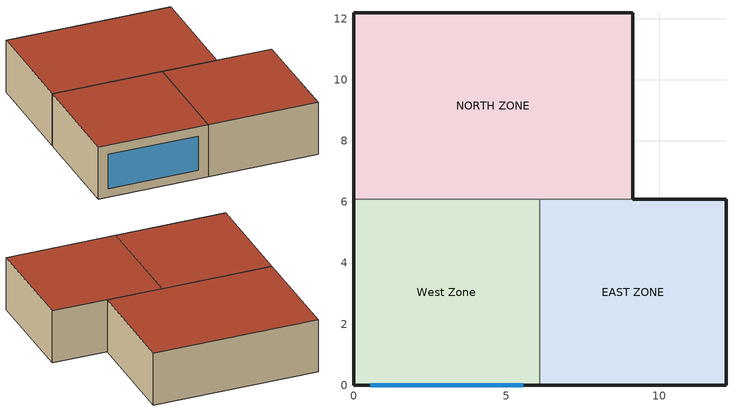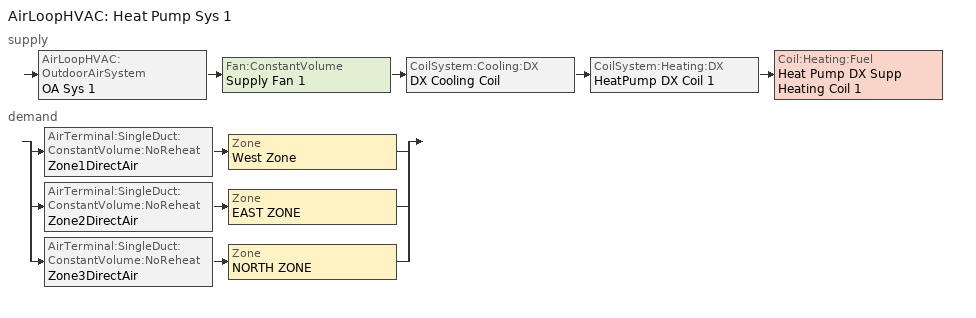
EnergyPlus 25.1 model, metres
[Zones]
West Zone
 floor adiabatic (FLOOR SLAB 8 IN): 0,0 0,6.1 6.1,6.1 6.1,0 z0
 wall outside (EXTWALL80): 0,6.1 0,0 6.1,0 z0:3.05
 wall to NORTH ZONE (PARTITION06): 6.1,6.1 0,6.1 z0:3.05
 wall to EAST ZONE (PARTITION06): 6.1,0 6.1,6.1 z0:3.05
 window (WIN-CON-LIGHT): 0.55,0 5.55,0 z0.5:2.5
 roof outside (ROOF34): 0,6.1 0,0 6.1,0 6.1,6.1 z3.05
EAST ZONE
 floor adiabatic (FLOOR SLAB 8 IN): 6.1,0 6.1,6.1 12.19,6.1 12.19,0 z0
 wall outside (EXTWALL80): 6.1,0 12.19,0 12.19,6.1 9.14,6.1 z0:3.05
 wall to NORTH ZONE (PARTITION06): 9.14,6.1 6.1,6.1 z0:3.05
 roof outside (ROOF34): 6.1,6.1 6.1,0 12.19,0 12.19,6.1 z3.05
NORTH ZONE
 floor adiabatic (FLOOR SLAB 8 IN): 0,6.1 0,12.19 9.14,12.19 9.14,6.1 z0
 wall outside (EXTWALL80): 9.14,6.1 9.14,12.19 0,12.19 0,6.1 z0:3.05
 roof outside (ROOF34): 0,12.19 0,6.1 9.14,6.1 9.14,12.19 z3.05
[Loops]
AirLoopHVAC 'Heat Pump Sys 1'
 supply: AirLoopHVAC:OutdoorAirSystem 'OA Sys 1' > Fan:ConstantVolume 'Supply Fan 1' > CoilSystem:Cooling:DX 'DX Cooling Coil' > CoilSystem:Heating:DX 'HeatPump DX Coil 1' > Coil:Heating:Fuel 'Heat Pump DX Supp Heating Coil 1'
 demand: split
  | AirTerminal:SingleDuct:ConstantVolume:NoReheat 'Zone1DirectAir' > Zone 'West Zone'
  | AirTerminal:SingleDuct:ConstantVolume:NoReheat 'Zone2DirectAir' > Zone 'EAST ZONE'
  | AirTerminal:SingleDuct:ConstantVolume:NoReheat 'Zone3DirectAir' > Zone 'NORTH ZONE'
[Building]
NONE: North Axis {deg}=0; Terrain=Suburbs; Loads Convergence Tolerance Value {W}=0.04; Temperature Convergence Tolerance Value {deltaC}=0.4; Solar Distribution=FullInteriorAndExterior; Maximum Number of Warmup Days=25; Minimum Number of Warmup Days=6
[Site:Location]
CHICAGO_IL_USA TMY2-94846: Latitude {deg}=41.78; Longitude {deg}=-87.75; Time Zone {hr}=-6; Elevation {m}=190
[SizingPeriod:DesignDay] Day of Month=21; Humidity Condition Type=Wetbulb; Barometric Pressure {Pa}=99063; Rain Indicator=No; Snow Indicator=No; Daylight Saving Time Indicator=No; Solar Model Indicator=ASHRAEClearSky
Name | Month | Day Type | Maximum Dry-Bulb Temperature {C} | Daily Dry-Bulb Temperature Range {deltaC} | Wetbulb or DewPoint at Maximum Dry-Bulb {C} | Wind Speed {m/s} | Wind Direction {deg} | Sky Clearness
CHICAGO_IL_USA Annual Heating 99% Design Conditions DB | 1 | WinterDesignDay | -17.3 | 0 | -17.3 | 4.9 | 270 | 0
CHICAGO_IL_USA Annual Cooling 1% Design Conditions DB/MCWB | 7 | SummerDesignDay | 31.5 | 10.7 | 23 | 5.3 | 230 | 1
[Site:GroundTemperature:BuildingSurface]
20.03, 20.03, 20.13, 20.3, 20.43, 20.52, 20.62, 20.77, 20.78, 20.55, 20.44, 20.2
[Material] Thermal Absorptance=0.9
Name | Roughness | Thickness {m} | Conductivity {W/m-K} | Density {kg/m3} | Specific Heat {J/kg-K} | Solar Absorptance | Visible Absorptance
A1 - 1 IN STUCCO | Smooth | 0.0253898 | 0.691831 | 1858.142 | 836.8 | 0.92 | 0.92
C4 - 4 IN COMMON BRICK | Rough | 0.101498 | 0.726422 | 1922.216 | 836.8 | 0.76 | 0.76
E1 - 3 / 4 IN PLASTER OR GYP BOARD | Smooth | 0.01905 | 0.726422 | 1601.846 | 836.8 | 0.92 | 0.92
C6 - 8 IN CLAY TILE | Smooth | 0.203302 | 0.570761 | 1121.292 | 836.8 | 0.82 | 0.82
C10 - 8 IN HW CONCRETE | MediumRough | 0.203302 | 1.729577 | 2242.585 | 836.8 | 0.65 | 0.65
E2 - 1 / 2 IN SLAG OR STONE | Rough | 0.0127102 | 1.435549 | 881.0155 | 1673.6 | 0.55 | 0.55
E3 - 3 / 8 IN FELT AND MEMBRANE | Rough | 0.00954024 | 0.190253 | 1121.292 | 1673.6 | 0.75 | 0.75
B5 - 1 IN DENSE INSULATION | VeryRough | 0.0253898 | 0.0432394 | 91.30524 | 836.8 | 0.5 | 0.5
C12 - 2 IN HW CONCRETE | MediumRough | 0.0509016 | 1.729577 | 2242.585 | 836.8 | 0.65 | 0.65
[WindowMaterial:Glazing]
WIN-LAY-GLASS-LIGHT: Optical Data Type=SpectralAverage; Thickness {m}=0.003; Solar Transmittance at Normal Incidence=0.9; Front Side Solar Reflectance at Normal Incidence=0.031; Back Side Solar Reflectance at Normal Incidence=0.031; Visible Transmittance at Normal Incidence=0.9; Front Side Visible Reflectance at Normal Incidence=0.05; Back Side Visible Reflectance at Normal Incidence=0.05; Infrared Transmittance at Normal Incidence=0; Front Side Infrared Hemispherical Emissivity=0.84; Back Side Infrared Hemispherical Emissivity=0.84; Conductivity {W/m-K}=0.9
[Construction]
EXTWALL80: A1 - 1 IN STUCCO, C4 - 4 IN COMMON BRICK, E1 - 3 / 4 IN PLASTER OR GYP BOARD
PARTITION06: E1 - 3 / 4 IN PLASTER OR GYP BOARD, C6 - 8 IN CLAY TILE, E1 - 3 / 4 IN PLASTER OR GYP BOARD
FLOOR SLAB 8 IN: C10 - 8 IN HW CONCRETE
ROOF34: E2 - 1 / 2 IN SLAG OR STONE, E3 - 3 / 8 IN FELT AND MEMBRANE, B5 - 1 IN DENSE INSULATION, C12 - 2 IN HW CONCRETE
WIN-CON-LIGHT: WIN-LAY-GLASS-LIGHT
[CoilSystem:Heating:DX]
HeatPump DX Coil 1: Availability Schedule=FanAndCoilAvailSched; Heating Coil=Heat Pump DX Heating Coil 1
[CoilSystem:Cooling:DX]
DX Cooling Coil: Availability Schedule=FanAndCoilAvailSched; Cooling Coil=Heat Pump ACDXCoil 1; Dehumidification Control Type=None; Run on Sensible Load=yes; Run on Latent Load=No
[Coil:Heating:DX:VariableSpeed]
Heat Pump DX Heating Coil 1: Number of Speeds=5; Nominal Speed Level=3; Rated Heating Capacity At Selected Nominal Speed Level {W}=AUTOSIZE; Rated Air Flow Rate At Selected Nominal Speed Level {m3/s}=AUTOSIZE; Energy Part Load Fraction Curve=HPACCOOLPLFFPLR; Minimum Outdoor Dry-Bulb Temperature for Compressor Operation {C}=-5; Maximum Outdoor Dry-Bulb Temperature for Defrost Operation {C}=5; Crankcase Heater Capacity {W}=200; Maximum Outdoor Dry-Bulb Temperature for Crankcase Heater Operation {C}=10; Defrost Strategy=Resistive; Defrost Control=OnDemand; Defrost Time Period Fraction=0.166667; Resistive Defrost Heater Capacity {W}=AUTOSIZE; Speed 1 Reference Unit Gross Rated Heating Capacity {W}=9124.85; Speed 1 Reference Unit Gross Rated Heating COP {W/W}=4.29731; Speed 1 Reference Unit Rated Air Flow Rate {m3/s}=0.653; Speed 1 Heating Capacity Function of Temperature Curve=HPHeatingCAPFTemp1; Speed 1 Total  Heating Capacity Function of Air Flow Fraction Curve=HPACFFF; Speed 1 Energy Input Ratio Function of Temperature Curve=HPHeatingEIRFTemp1; Speed 1 Energy Input Ratio Function of Air Flow Fraction Curve=HPACFFF; Speed 2 Reference Unit Gross Rated Heating Capacity {W}=12807.1; Speed 2 Reference Unit Gross Rated Heating COP {W/W}=4.06127; Speed 2 Reference Unit Rated Air Flow Rate {m3/s}=0.6532; Speed 2 Heating Capacity Function of Temperature Curve=HPHeatingCAPFTemp2; Speed 2 Total  Heating Capacity Function of Air Flow Fraction Curve=HPACFFF; Speed 2 Energy Input Ratio Function of Temperature Curve=HPHeatingEIRFTemp2; Speed 2 Energy Input Ratio Function of Air Flow Fraction Curve=HPACFFF; Speed 3 Reference Unit Gross Rated Heating Capacity {W}=16381.5; Speed 3 Reference Unit Gross Rated Heating COP {W/W}=3.90494; Speed 3 Reference Unit Rated Air Flow Rate {m3/s}=0.79; Speed 3 Heating Capacity Function of Temperature Curve=HPHeatingCAPFTemp3; Speed 3 Total  Heating Capacity Function of Air Flow Fraction Curve=HPACFFF; Speed 3 Energy Input Ratio Function of Temperature Curve=HPHeatingEIRFTemp3; Speed 3 Energy Input Ratio Function of Air Flow Fraction Curve=HPACFFF; Speed 4 Reference Unit Gross Rated Heating Capacity {W}=19932.1; Speed 4 Reference Unit Gross Rated Heating COP {W/W}=3.50533; Speed 4 Reference Unit Rated Air Flow Rate {m3/s}=0.791; Speed 4 Heating Capacity Function of Temperature Curve=HPHeatingCAPFTemp4; Speed 4 Heating Capacity Function of Air Flow Fraction Curve=HPACFFF; Speed 4 Energy Input Ratio Function of Temperature Curve=HPHeatingEIRFTemp4; Speed 4 Energy Input Ratio Function of Air Flow Fraction Curve=HPACFFF; Speed 5 Reference Unit Gross Rated Heating Capacity {W}=28464.5; Speed 5 Reference Unit Gross Rated Heating COP {W/W}=2.63201; Speed 5 Reference Unit Rated Air Flow Rate {m3/s}=0.8; Speed 5 Heating Capacity Function of Temperature Curve=HPHeatingCAPFTemp5; Speed 5 Heating Capacity Function of Air Flow Fraction Curve=HPACFFF; Speed 5 Energy Input Ratio Function of Temperature Curve=HPHeatingEIRFTemp5; Speed 5 Energy Input Ratio Function of Air Flow Fraction Curve=HPACFFF
[Coil:Cooling:DX:VariableSpeed]
Heat Pump ACDXCoil 1: Number of Speeds=4; Nominal Speed Level=3; Gross Rated Total Cooling Capacity At Selected Nominal Speed Level {W}=AUTOSIZE; Rated Air Flow Rate At Selected Nominal Speed Level {m3/s}=AUTOSIZE; Nominal Time for Condensate to Begin Leaving the Coil {s}=0; Initial Moisture Evaporation Rate Divided by Steady-State AC Latent Capacity=0; Energy Part Load Fraction Curve=HPACCOOLPLFFPLR; Condenser Type=AirCooled; Crankcase Heater Capacity {W}=200; Maximum Outdoor Dry-Bulb Temperature for Crankcase Heater Operation {C}=10; Speed 1 Reference Unit Gross Rated Total Cooling Capacity {W}=8914.19; Speed 1 Reference Unit Gross Rated Sensible Heat Ratio=0.79; Speed 1 Reference Unit Gross Rated Cooling COP {W/W}=3.98049; Speed 1 Reference Unit Rated Air Flow Rate {m3/s}=0.944; Speed 1 Reference Unit Rated Condenser Air Flow Rate {m3/s}=2.655; Speed 1 Total Cooling Capacity Function of Temperature Curve=HPCoolingCAPFTemp1; Speed 1 Total Cooling Capacity Function of Air Flow Fraction Curve=HPACFFF; Speed 1 Energy Input Ratio Function of Temperature Curve=HPCoolingEIRFTemp1; Speed 1 Energy Input Ratio Function of Air Flow Fraction Curve=HPACFFF; Speed 2 Reference Unit Gross Rated Total Cooling Capacity {W}=16456.9; Speed 2 Reference Unit Gross Rated Sensible Heat Ratio=0.73; Speed 2 Reference Unit Gross Rated Cooling COP {W/W}=4.08; Speed 2 Reference Unit Rated Air Flow Rate {m3/s}=1.888; Speed 2 Reference Unit Rated Condenser Air Flow Rate {m3/s}=5.31; Speed 2 Total Cooling Capacity Function of Temperature Curve=HPCoolingCAPFTemp2; Speed 2 Total Cooling Capacity Function of Air Flow Fraction Curve=HPACFFF; Speed 2 Energy Input Ratio Function of Temperature Curve=HPCoolingEIRFTemp2; Speed 2 Energy Input Ratio Function of Air Flow Fraction Curve=HPACFFF; Speed 3 Reference Unit Gross Rated Total Cooling Capacity {W}=23463.4; Speed 3 Reference Unit Gross Rated Sensible Heat Ratio=0.78; Speed 3 Reference Unit Gross Rated Cooling COP {W/W}=4.19; Speed 3 Reference Unit Rated Air Flow Rate {m3/s}=2.832; Speed 3 Reference Unit Rated Condenser Air Flow Rate {m3/s}=7.965; Speed 3 Total Cooling Capacity Function of Temperature Curve=HPCoolingCAPFTemp3; Speed 3 Total Cooling Capacity Function of Air Flow Fraction Curve=HPACFFF; Speed 3 Energy Input Ratio Function of Temperature Curve=HPCoolingEIRFTemp3; Speed 3 Energy Input Ratio Function of Air Flow Fraction Curve=HPACFFF; Speed 4 Reference Unit Gross Rated Total Cooling Capacity {W}=36991.4; Speed 4 Reference Unit Gross Rated Sensible Heat Ratio=0.75; Speed 4 Reference Unit Gross Rated Cooling COP {W/W}=3.86638; Speed 4 Reference Unit Rated Air Flow Rate {m3/s}=3.776; Speed 4 Reference Unit Rated Condenser Air Flow Rate {m3/s}=10.62; Speed 4 Total Cooling Capacity Function of Temperature Curve=HPCoolingCAPFTemp4; Speed 4 Total Cooling Capacity Function of Air Flow Fraction Curve=HPACFFF; Speed 4 Energy Input Ratio Function of Temperature Curve=HPCoolingEIRFTemp4; Speed 4 Energy Input Ratio Function of Air Flow Fraction Curve=HPACFFF
[Zone] Type=1; Multiplier=1; Ceiling Height {m}=autocalculate; Volume {m3}=autocalculate
West Zone; EAST ZONE; NORTH ZONE
[People] Number of People Schedule=Office Occupancy; Number of People Calculation Method=people; Fraction Radiant=0.3; Activity Level Schedule=Activity Sch; Carbon Dioxide Generation Rate {m3/s-W}=3.82E-8; Mean Radiant Temperature Calculation Type=EnclosureAveraged; Work Efficiency Schedule=Work Eff Sch; Clothing Insulation Calculation Method=ClothingInsulationSchedule; Clothing Insulation Schedule=Clothing Sch; Air Velocity Schedule=Air Velo Sch; Thermal Comfort Model 1 Type=FANGER
Name | Zone or ZoneList or Space or SpaceList | Number of People
WestPeople | West Zone | 3
EastPeople | EAST ZONE | 3
NorthPeople | NORTH ZONE | 4
[Lights] Schedule=Office Lighting; Design Level Calculation Method=LightingLevel; Return Air Fraction=0; Fraction Radiant=0.2; Fraction Visible=0.2; Fraction Replaceable=0
Name | Zone or ZoneList or Space or SpaceList | Lighting Level {W}
EAST ZONE Lights 1 | EAST ZONE | 1464.375
NORTH ZONE Lights 1 | NORTH ZONE | 878.6252
[ElectricEquipment] Schedule=Intermittent; Design Level Calculation Method=EquipmentLevel; Fraction Latent=0; Fraction Radiant=0.3; Fraction Lost=0
Name | Zone or ZoneList or Space or SpaceList | Design Level {W}
West Zone ElecEq 1 | West Zone | 2928.751
EAST ZONE ElecEq 1 | EAST ZONE | 1464.375
NORTH ZONE ElecEq 1 | NORTH ZONE | 2928.751
[Sizing:Zone] Zone Cooling Design Supply Air Temperature Input Method=SupplyAirTemperature; Zone Cooling Design Supply Air Temperature {C}=14; Zone Heating Design Supply Air Temperature Input Method=SupplyAirTemperature; Zone Heating Design Supply Air Temperature {C}=48; Zone Cooling Design Supply Air Humidity Ratio {kgWater/kgDryAir}=0.009; Zone Heating Design Supply Air Humidity Ratio {kgWater/kgDryAir}=0.009; Zone Heating Sizing Factor=0; Zone Cooling Sizing Factor=0; Cooling Design Air Flow Method=DesignDay; Cooling Design Air Flow Rate {m3/s}=0; Heating Design Air Flow Method=DesignDay; Heating Design Air Flow Rate {m3/s}=0; Account for Dedicated Outdoor Air System=No; Dedicated Outdoor Air System Control Strategy=NeutralSupplyAir; Dedicated Outdoor Air Low Setpoint Temperature for Design {C}=autosize; Dedicated Outdoor Air High Setpoint Temperature for Design {C}=autosize
Name | Design Specification Outdoor Air Object
West Zone | SZ DSOA West Zone
EAST ZONE | SZ DSOA EAST ZONE
NORTH ZONE | SZ DSOA NORTH ZONE
[DesignSpecification:OutdoorAir] Outdoor Air Method=flow/person; Outdoor Air Flow per Person {m3/s-person}=0.00944; Outdoor Air Flow per Zone Floor Area {m3/s-m2}=0; Outdoor Air Flow per Zone {m3/s}=0
SZ DSOA West Zone; SZ DSOA EAST ZONE; SZ DSOA NORTH ZONE
[Sizing:System]
Heat Pump Sys 1: Type of Load to Size On=sensible; Design Outdoor Air Flow Rate {m3/s}=autosize; Central Heating Maximum System Air Flow Ratio=0.3; Preheat Design Temperature {C}=7; Preheat Design Humidity Ratio {kgWater/kgDryAir}=0.008; Precool Design Temperature {C}=11; Precool Design Humidity Ratio {kgWater/kgDryAir}=0.008; Central Cooling Design Supply Air Temperature {C}=13; Central Heating Design Supply Air Temperature {C}=50; Type of Zone Sum to Use=noncoincident; 100% Outdoor Air in Cooling=no; 100% Outdoor Air in Heating=no; Central Cooling Design Supply Air Humidity Ratio {kgWater/kgDryAir}=0.008; Central Heating Design Supply Air Humidity Ratio {kgWater/kgDryAir}=0.008; Cooling Supply Air Flow Rate Method=DesignDay; Cooling Supply Air Flow Rate {m3/s}=0; Heating Supply Air Flow Rate Method=DesignDay; Heating Supply Air Flow Rate {m3/s}=0; Zone Maximum Outdoor Air Fraction=1; Cooling Design Capacity Method=CoolingDesignCapacity; Cooling Design Capacity {W}=autosize; Heating Design Capacity Method=HeatingDesignCapacity; Heating Design Capacity {W}=autosize; Central Cooling Capacity Control Method=VAV
[SetpointManager:SingleZone:Reheat]
Sys 1 setpoint manager: Control Variable=Temperature; Minimum Supply Air Temperature {C}=10; Maximum Supply Air Temperature {C}=50; Control Zone=East Zone; Setpoint Node or NodeList=Sys 1 Setpoint nodes
[AirLoopHVAC]
Heat Pump Sys 1: Design Supply Air Flow Rate {m3/s}=autosize
[AvailabilityManager:Scheduled]
Name | Schedule
Heat Pump 1 Avail | FanAndCoilAvailSched
Outdoor Air 1 Avail | OutdoorAirAvailSched
[Controller:OutdoorAir]
OA Controller 1: Minimum Outdoor Air Flow Rate {m3/s}=autosize; Maximum Outdoor Air Flow Rate {m3/s}=autosize; Economizer Control Type=NoEconomizer; Economizer Control Action Type=ModulateFlow; Lockout Type=NoLockout; Minimum Limit Type=ProportionalMinimum; Minimum Outdoor Air Schedule=OAFractionSched
[Zone equipment]
West Zone: Zone1DirectAir
EAST ZONE: Zone2DirectAir
NORTH ZONE: Zone3DirectAir
[AirTerminal:SingleDuct:ConstantVolume:NoReheat] Availability Schedule=FanAndCoilAvailSched; Maximum Air Flow Rate {m3/s}=autosize
Zone1DirectAir; Zone2DirectAir; Zone3DirectAir
[ZoneControl:Thermostat]
Name | Zone or ZoneList | Control Type Schedule | Control 1 | Control 2
Zone 1 Thermostat | West Zone | Zone Control Type Sched | Heating Setpoint with SB | Cooling Setpoint with SB
Zone 2 Thermostat | EAST ZONE | Dual Zone Control Type Sched | East Zone DualSPSched
Zone 3 Thermostat | NORTH ZONE | Zone Control Type Sched | Heating Setpoint with SB | Cooling Setpoint with SB
[ThermostatSetpoint:DualSetpoint]
East Zone DualSPSched: Heating Setpoint Temperature Schedule=Heating Setpoints; Cooling Setpoint Temperature Schedule=Cooling Setpoints
[ThermostatSetpoint:SingleHeating]
Heating Setpoint with SB: Setpoint Temperature Schedule=Heating Setpoints
[ThermostatSetpoint:SingleCooling]
Cooling Setpoint with SB: Setpoint Temperature Schedule=Cooling Setpoints
[Coil:Heating:Fuel]
Heat Pump DX Supp Heating Coil 1: Availability Schedule=FanAndCoilAvailSched; Fuel Type=NaturalGas; Burner Efficiency=0.8; Nominal Capacity {W}=autosize
[Fan:ConstantVolume]
Supply Fan 1: Availability Schedule=FanAndCoilAvailSched; Fan Total Efficiency=0.7; Pressure Rise {Pa}=300; Maximum Flow Rate {m3/s}=autosize; Motor Efficiency=0.9; Motor In Airstream Fraction=1
[Curve:Biquadratic] Input Unit Type for X=Temperature; Input Unit Type for Y=Temperature; Output Unit Type=Dimensionless
Name | Coefficient1 Constant | Coefficient2 x | Coefficient3 x**2 | Coefficient4 y | Coefficient5 y**2 | Coefficient6 x*y | Minimum Value of x | Maximum Value of x | Minimum Value of y | Maximum Value of y | Minimum Curve Output | Maximum Curve Output
HPHeatingCAPFTemp1 | 0.840651 | -8.3433e-05 | -6.83822e-05 | 0.0234245 | 0.000176366 | -9.01777e-05 | 17.78 | 23.33 | -30.56 | 17.22 | 0.3109 | 1.2604
HPHeatingEIRFTemp1 | 0.917208 | -0.0116036 | 0.00100748 | -0.00892884 | 0.000934913 | -0.000932624 | 17.78 | 23.33 | -30.56 | 17.22 | 0.7784 | 3.1676
HPHeatingCAPFTemp2 | 0.913597 | -0.00619177 | 7.26017e-05 | 0.022786 | 0.000152753 | -8.94155e-05 | 17.78 | 23.33 | -30.56 | 17.22 | 0.3166 | 1.255
HPHeatingEIRFTemp2 | 0.601984 | 0.0186496 | 0.000222563 | -0.00537656 | 0.000773762 | -0.000818204 | 17.78 | 23.33 | -30.56 | 17.22 | 0.8154 | 2.7325
HPHeatingCAPFTemp3 | 0.872043 | -0.00239344 | -1.65785e-05 | 0.02277 | 0.000168644 | -8.86025e-05 | 17.78 | 23.33 | -30.56 | 17.22 | 0.3307 | 1.2529
HPHeatingEIRFTemp3 | 0.696936 | 0.0125759 | 0.000321481 | -0.00666242 | 0.000593158 | -0.000669005 | 17.78 | 23.33 | -30.56 | 17.22 | 0.8295 | 2.4646
HPHeatingCAPFTemp4 | 0.882611 | -0.00347339 | 1.50445e-05 | 0.0224983 | 0.000168024 | -8.60756e-05 | 17.78 | 23.33 | -30.56 | 17.22 | 0.3406 | 1.2477
HPHeatingEIRFTemp4 | 0.705429 | 0.0139775 | 0.000241133 | -0.00585216 | 0.000467558 | -0.00052112 | 17.78 | 23.33 | -30.56 | 17.22 | 0.8559 | 2.1722
HPHeatingCAPFTemp5 | 0.859302 | -0.00198384 | 1.33442e-05 | 0.0210397 | 0.000157572 | -5.48049e-05 | 17.78 | 23.33 | -30.56 | 8.33 | 0.3605 | 1.0074
HPHeatingEIRFTemp5 | 0.727867 | 0.0124216 | 0.000143874 | -0.00154219 | 0.000298785 | -0.0003531 | 17.78 | 23.33 | -30.56 | 8.33 | 0.9453 | 1.6933
HPCoolingCAPFTemp1 | 1.62534 | -0.0786551 | 0.00306798 | 0.000800209 | -3.5406e-05 | -0.000353441 | 13.89 | 22.22 | 12.78 | 51.67 | 0.8026 | 1.2772
HPCoolingCAPFTemp2 | 1.42404 | -0.0593311 | 0.00260681 | 0.000886755 | -3.69191e-05 | -0.00035528 | 13.89 | 22.22 | 12.78 | 51.67 | 0.7891 | 1.2786
HPCoolingCAPFTemp3 | 1.51598 | -0.0668926 | 0.00274577 | 0.000984889 | -4.05294e-05 | -0.000350079 | 13.89 | 22.22 | 12.78 | 51.67 | 0.8017 | 1.2811
HPCoolingCAPFTemp4 | 1.35442 | -0.0493403 | 0.00226498 | 0.000851773 | -4.26316e-05 | -0.000336452 | 13.89 | 22.22 | 12.78 | 51.67 | 0.7923 | 1.2736
HPCoolingEIRFTemp1 | -0.280814 | 0.0987779 | -0.00303827 | 0.00577423 | 0.000417105 | -0.000300032 | 13.89 | 22.22 | 12.78 | 51.67 | 0.4975 | 1.7115
HPCoolingEIRFTemp2 | -0.10629 | 0.0758518 | -0.00233423 | 0.00857944 | 0.00039522 | -0.000397457 | 13.89 | 22.22 | 12.78 | 51.67 | 0.5088 | 1.7121
HPCoolingEIRFTemp3 | -0.179989 | 0.0841627 | -0.00257094 | 0.00659523 | 0.000416281 | -0.000330974 | 13.89 | 22.22 | 12.78 | 51.67 | 0.4936 | 1.7105
HPCoolingEIRFTemp4 | 0.000151402 | 0.0655063 | -0.00203708 | 0.0067823 | 0.00040872 | -0.00035523 | 13.89 | 22.22 | 12.78 | 51.67 | 0.5141 | 1.7044
[Curve:Cubic]
HPACFFF: Coefficient1 Constant=1; Coefficient2 x=0; Coefficient3 x**2=0; Coefficient4 x**3=0; Minimum Value of x=0.5; Maximum Value of x=1.5
[Schedule:Compact]
Activity Sch: Through: 12/31, For: Alldays, Until: 24:00, 131.8
Work Eff Sch: Through: 12/31, For: Alldays, Until: 24:00, 0
Clothing Sch: Through: 12/31, For: Alldays, Until: 24:00, 1
Air Velo Sch: Through: 12/31, For: Alldays, Until: 24:00, 0.137
Office Occupancy: Through: 12/31, For: Weekdays, Until: 6:00, 0, Until: 7:00, 0.1, Until: 8:00, 0.5, Until: 12:00, 1, Until: 13:00, 0.5, Until: 16:00, 1, Until: 17:00, 0.5, Until: 18:00, 0.1, Until: 24:00, 0, For: Weekends Holidays CustomDay1 CustomDay2, Until: 24:00, 0, For: SummerDesignDay, Until: 24:00, 1, For: WinterDesignDay, Until: 24:00, 0.05
Intermittent: Through: 12/31, For: Weekdays, Until: 8:00, 0, Until: 18:00, 1, Until: 24:00, 0, For: Weekends Holidays CustomDay1 CustomDay2, Until: 24:00, 0, For: SummerDesignDay, Until: 24:00, 1, For: WinterDesignDay, Until: 24:00, 0.15
Office Lighting: Through: 12/31, For: Weekdays, Until: 6:00, 0.05, Until: 7:00, 0.2, Until: 17:00, 1, Until: 18:00, 0.5, Until: 24:00, 0.05, For: Weekends Holidays CustomDay1 CustomDay2, Until: 24:00, 0.05, For: SummerDesignDay, Until: 24:00, 1, For: WinterDesignDay, Until: 24:00, 0.15
FANANDCOILAVAILSCHED: Through: 3/31, For: Alldays, Until: 24:00, 1, Through: 9/30, For: Weekdays, Until: 7:00, 0, Until: 17:00, 1, Until: 24:00, 0, For: Weekends Holidays CustomDay1 CustomDay2, Until: 24:00, 0, For: SummerDesignDay WinterDesignDay, Until: 24:00, 1, Through: 12/31, For: Alldays, Until: 24:00, 1
OUTDOORAIRAVAILSCHED: Through: 12/31, For: Weekdays, Until: 7:00, 0, Until: 17:00, 1, Until: 24:00, 0, For: Weekends Holidays CustomDay1 CustomDay2, Until: 24:00, 0, For: SummerDesignDay WinterDesignDay, Until: 24:00, 1
OAFRACTIONSCHED: Through: 12/31, For: Weekdays Weekends Holidays CustomDay1 CustomDay2, Until: 7:00, 0, Until: 17:00, 1, Until: 24:00, 0, For: SummerDesignDay WinterDesignDay, Until: 24:00, 1
HEATING SETPOINTS: Through: 12/31, For: Weekdays Weekends Holidays CustomDay1 CustomDay2, Until: 7:00, 15, Until: 17:00, 20, Until: 24:00, 15, For: SummerDesignDay, Until: 24:00, 15, For: WinterDesignDay, Until: 24:00, 20
COOLING SETPOINTS: Through: 12/31, For: Weekdays Weekends Holidays CustomDay1 CustomDay2, Until: 7:00, 30, Until: 17:00, 24, Until: 24:00, 30, For: SummerDesignDay, Until: 24:00, 24, For: WinterDesignDay, Until: 24:00, 50
ZONE CONTROL TYPE SCHED: Through: 3/31, For: Alldays, Until: 24:00, 1, Through: 9/30, For: Alldays, Until: 24:00, 2, Through: 12/31, For: Alldays, Until: 24:00, 1
Dual Zone Control Type Sched: Through: 12/31, For: AllDays, Until: 24:00, 4
[Curve:Quadratic]
HPACCOOLPLFFPLR: Coefficient1 Constant=0.85; Coefficient2 x=0.15; Coefficient3 x**2=0; Minimum Value of x=0; Maximum Value of x=1
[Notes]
VSDXCoilSystemAuto.idf
Basic file description:  Variable-Speed DX coil systems for both cooling and heating.
1 story building divided into 3 interior conditioned zones. Roof with no plenum.
No ground contact with floor.
Highlights:              Example of having CoilSystem:Heating:DX and CoilSystem:Cooling:DX to contain
Coil:Heating:DX:VariableSpeed and Coil:Cooling:DX:VariableSpeed
This file was modified from DXCoilSystemAuto, with changing the coil objects
Simulation Location/Run: CHICAGO_IL_USA TMY2-94846, 2 design days, 2 run periods,
Run Control executes two run periods (see RUN PERIOD object)
Location:                Chicago, IL
Design Days:             CHICAGO_IL_USA Annual Heating 99% Design Conditions DB, MaxDB= -17.3°C
CHICAGO_IL_USA Annual Cooling 1% Design Conditions, MaxDB=  31.5°C MCWB=  23.0°C
Run Period (Weather File): Winter 1/14, Summer 7/7, CHICAGO_IL_USA TMY2-94846
Run Control:             Zone and System sizing with weather file run control (no design days run)
Building: Single floor rectangular L-shaped building 40 ft south wall, 40 ft west wall, zone height 10 feet.
There is a single window in West Zone's south wall. The walls are 1 in stucco over 4 in common brick
and gypboard. The roof is a built up roof with 1/2 in stone over 3/8 in felt over 1 in dense insulation
supported by 2 in heavy weight concrete. The window is single pane 3mm clear.
The window to wall ratio is approximately 0.07.
The building is oriented due north.
Floor Area:        130.1 m2 (1403 ft2)
Number of Stories: 1
Zone Description Details:
|       West         |         East           |    window = *
Internal gains description:     ZONE West      - lighting is 0 watts, equip is 2928.751 watts, 3 occupants
Internal gains description:     ZONE North     - lighting is 878.6252 watts, equip is 2928.751 watts, 4 occupants
Internal gains description:     ZONE East      - lighting is 1464.375 watts, equip is 1464.375 watts, 3 occupants
Interzone Surfaces:             3 interzone surfaces (see diagram)
Internal Mass:                  None
Detached Shading:               None
Daylight:                       None
Natural Ventilation:            None
Compact Schedules:              Yes
Solair Distribution:            FullInteriorAndExterior
HVAC:                           UNITARYSYSTEM:HEATPUMP:AIRTOAIR
Heat pump using a single air loop serving 3 zones.  Heat pump configured with a
blow through fan, heat pump defrost is timed using a resistive heating element.
Heating set point during winter months is 20 C during occupied hours,
15 C set-back otherwise.  Cooling set point at 24 C during occupied hours only.
Cooling coil off all winter. Heat Pump has a gas supplemental heater.
Zonal Equipment:                DIRECT AIR
Central Air Handling Equipment: Yes, AirLoopHVAC:HeatPumpOnly, AirLoopHVAC:UnitaryCoolOnly
System Equipment Autosize:      Yes
Purchased Cooling:              No
Purchased Heating:              No
Purchased Chilled Water:        No
Purchased Hot Water:            No
Coils:                          Coil:Cooling:DX:VariableSpeed, Coil:Heating:DX:VariableSpeed, Coil:Heating:Fuel
Pumps:                          None
Boilers:                        None
Chillers:                       None
Towers:                         None
Standard Reports:               All Summary Predefined Reports
Timestep or Hourly Variables:   TimeStep
Time bins Report:               None
HTML Report:                    Predefined All Summary
Environmental Emissions:        None
Utility Tariffs:                None
